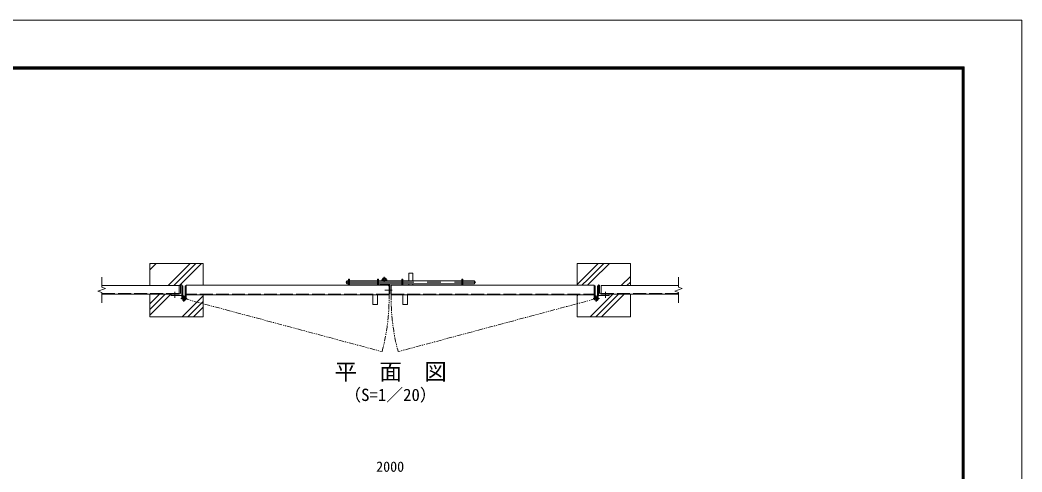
# Model space of a CAD drawing. Units: millimetres at full size; details may follow other scales. Extents: x -4200 to 4200, y -2970 to 2970.
# Drawn here: x -491 to 4200, y 853 to 2970 of the extents above; entities that cross this region are included whole.
import ezdxf
from ezdxf.enums import TextEntityAlignment as Align

# ---------------------------------------------------------------- set-up
doc = ezdxf.new("R2010")
doc.units = ezdxf.units.MM
doc.header["$LTSCALE"] = 10
for name, pattern in [('DASHED', [7.5, 6, -1.5]), ('USER1', [50.8, 31.75, -6.35, 6.35, -6.35]), ('USER2', [5, 2.5, -0.5, 0.5, -0.5, 0.5, -0.5])]:
    doc.linetypes.add(name, pattern=pattern)
doc.layers.add('0-0_D-TTL-TXT', color=7, linetype='Continuous')
for name, color, linetype, lineweight in [('0-1_D-STR1', 1, 'Continuous', 18), ('0-2_D-BMK', 2, 'USER1', 13), ('0-3_D-STR3', 3, 'Continuous', 13), ('0-4_D-STR4', 7, 'Continuous', 18), ('0-5_D-STR-DIM', 7, 'Continuous', 13), ('0-6_D-DCR-HCH', 7, 'Continuous', 13), ('0-B_D-TTL', 7, 'Continuous', 18)]:
    doc.layers.add(name, color=color, linetype=linetype, lineweight=lineweight)
doc.styles.add('ＭＳ ゴシック', font='')
doc.styles.get('ＭＳ ゴシック').set_extended_font_data('MS Gothic')

msp = doc.modelspace()

# ---------------------------------------------------------------- linework, layer by layer
at = {"layer": '0-1_D-STR1'}
for p, q in [((253.99, 1725.85), (-108.01, 1725.85)), ((260.99, 1725.35), (260.99, 1692.35)), ((1236.99, 1727.35), (286.99, 1727.35)), ((286.99, 1727.35), (286.99, 1687.35)), ((1236.99, 1727.35), (1236.99, 1687.35)), ((1246.99, 1727.35), (2196.99, 1727.35)), ((1246.99, 1727.35), (1246.99, 1687.35)), ((2196.99, 1727.35), (2196.99, 1687.35)), ((2222.99, 1725.35), (2222.99, 1692.35)), ((2229.99, 1725.85), (2229.99, 1685.85)), ((2229.99, 1725.85), (2591.99, 1725.85)), ((254.49, 1685.85), (221.49, 1685.85)), ((1231.99, 1682.35), (291.99, 1682.35)), ((1251.99, 1682.35), (2191.99, 1682.35)), ((2229.49, 1685.85), (2262.49, 1685.85)), ((2229.99, 1685.85), (2591.99, 1685.85))]:
    msp.add_line(p, q, dxfattribs=at)
at = {"layer": '0-1_D-STR1', "linetype": 'DASHED'}
for p, q in [((253.99, 1688.85), (-108.01, 1688.85)), ((2229.99, 1688.85), (2591.99, 1688.85)), ((1236.89, 1686.35), (287.09, 1686.35)), ((1247.09, 1686.35), (2196.89, 1686.35))]:
    msp.add_line(p, q, dxfattribs=at)
at = {"layer": '0-1_D-STR1'}
for points in [[(253.99, 1725.85), (253.99, 1685.85), (-108.01, 1685.85)], [(266.99, 1679.85), (266.99, 1729.85), (265.49, 1729.85)], [(2216.99, 1679.85), (2216.99, 1729.85), (2218.49, 1729.85)], [(216.99, 1681.35), (216.99, 1679.85), (266.99, 1679.85)], [(2266.99, 1681.35), (2266.99, 1679.85), (2216.99, 1679.85)]]:
    msp.add_lwpolyline(points, dxfattribs=at)
for centre, radius, start, end in [((254.49, 1692.35), 6.5, 270, 0), ((265.49, 1725.35), 4.5, 90, 180), ((2218.49, 1725.35), 4.5, 360, 90), ((2229.49, 1692.35), 6.5, 180, 270), ((221.49, 1681.35), 4.5, 90, 180), ((2262.49, 1681.35), 4.5, 360, 90)]:
    msp.add_arc(centre, radius, start, end, dxfattribs=at)
at = {"layer": '0-1_D-STR1', "linetype": 'DASHED'}
for centre, start, end in [((291.99, 1687.35), 180, 270), ((1231.99, 1687.35), 270, 0), ((1251.99, 1687.35), 180, 270), ((2191.99, 1687.35), 270, 0)]:
    msp.add_arc(centre, 5, start, end, dxfattribs=at)
at = {"layer": '0-2_D-BMK'}
for p, q in [((1035.15, 1741.35), (1643.9, 1741.35)), ((1201.17, 1753.25), (1227.81, 1753.25)), ((1214.49, 1739.93), (1214.49, 1766.58)), ((233.99, 1697.35), (233.99, 1668.35)), ((1217.13, 1704.85), (1251.74, 1704.85)), ((2249.99, 1697.35), (2249.99, 1668.35)), ((291.85, 1665.15), (262.13, 1665.15)), ((276.99, 1650.29), (276.99, 1680.02)), ((2192.13, 1665.15), (2221.85, 1665.15)), ((2206.99, 1650.29), (2206.99, 1680.02))]:
    msp.add_line(p, q, dxfattribs=at)
at = {"layer": '0-2_D-BMK', "linetype": 'USER2'}
for p, q in [((276.99, 1665.15), (1204.43, 1416.65)), ((2206.99, 1665.15), (1279.55, 1416.65))]:
    msp.add_line(p, q, dxfattribs=at)
for centre, start, end in [((276.99, 1665.15), 345, 1.02644), ((2206.99, 1665.15), 178.97356, 195)]:
    msp.add_arc(centre, 960.15, start, end, dxfattribs=at)
at = {"layer": '0-3_D-STR3'}
for p, q in [((1329.07, 1783.85), (1329.07, 1747.85)), ((1329.07, 1783.85), (1348.07, 1783.85)), ((1348.07, 1783.85), (1348.07, 1747.85)), ((1038.57, 1745.85), (1040.57, 1747.85)), ((1038.57, 1745.85), (1038.57, 1736.85)), ((1038.57, 1736.85), (1040.57, 1734.85)), ((1040.57, 1734.85), (1040.57, 1747.85)), ((1040.57, 1747.85), (1046.99, 1747.85)), ((1046.99, 1727.35), (1046.99, 1756.85)), ((1051.49, 1756.85), (1046.99, 1756.85)), ((1051.49, 1727.35), (1051.49, 1756.85)), ((1051.49, 1747.85), (1182.49, 1747.85)), ((1182.49, 1727.35), (1182.49, 1756.85)), ((1182.49, 1756.85), (1186.99, 1756.85)), ((1186.99, 1756.85), (1186.99, 1727.35)), ((1186.99, 1747.85), (1296.99, 1747.85)), ((1296.99, 1756.85), (1296.99, 1727.35)), ((1301.49, 1756.85), (1296.99, 1756.85)), ((1301.49, 1727.35), (1301.49, 1756.85)), ((1301.49, 1747.85), (1577.49, 1747.85)), ((1577.49, 1727.35), (1577.49, 1756.85)), ((1577.49, 1756.85), (1581.99, 1756.85)), ((1581.99, 1727.35), (1581.99, 1756.85)), ((1581.99, 1747.85), (1636.57, 1747.85)), ((1636.57, 1747.85), (1636.57, 1734.85)), ((1636.57, 1747.85), (1638.57, 1745.85)), ((1638.57, 1736.85), (1636.57, 1734.85)), ((1638.57, 1745.85), (1638.57, 1736.85)), ((267.29, 1665.15), (267.29, 1724.85)), ((282.19, 1665.15), (282.19, 1724.85)), ((282.19, 1724.85), (286.69, 1724.85)), ((286.69, 1665.15), (286.69, 1724.85)), ((1040.57, 1734.85), (1046.99, 1734.85)), ((1051.49, 1734.85), (1182.49, 1734.85)), ((1186.99, 1734.85), (1296.99, 1734.85)), ((1232.99, 1727.35), (1198.99, 1727.35)), ((1199.49, 1734.35), (1199.49, 1731.35)), ((1229.49, 1734.35), (1199.49, 1734.35)), ((1229.49, 1731.35), (1199.49, 1731.35)), ((1199.99, 1734.35), (1199.99, 1734.85)), ((1228.99, 1734.85), (1228.99, 1734.35)), ((1229.49, 1734.35), (1229.49, 1731.35)), ((1236.99, 1723.35), (1236.99, 1689.35)), ((1240.99, 1686.35), (1240.99, 1731.35)), ((1301.49, 1734.85), (1577.49, 1734.85)), ((1329.07, 1727.35), (1329.07, 1734.85)), ((1348.07, 1727.35), (1348.07, 1734.85)), ((1581.99, 1734.85), (1636.57, 1734.85)), ((2197.29, 1665.15), (2197.29, 1724.85)), ((2201.79, 1724.85), (2197.29, 1724.85)), ((2201.79, 1665.15), (2201.79, 1724.85)), ((2216.69, 1665.15), (2216.69, 1724.85)), ((282.19, 1673.34), (279.78, 1669.54)), ((1160.99, 1682.35), (1160.99, 1637.35)), ((1182.99, 1682.35), (1182.99, 1637.35)), ((1240.99, 1686.35), (1239.99, 1686.35)), ((1300.99, 1682.35), (1300.99, 1637.35)), ((1322.99, 1682.35), (1322.99, 1637.35)), ((2201.79, 1673.34), (2204.2, 1669.54)), ((1182.99, 1637.35), (1160.99, 1637.35)), ((1300.99, 1637.35), (1322.99, 1637.35))]:
    msp.add_line(p, q, dxfattribs=at)
for points in [[(271.79, 1673.34), (271.79, 1724.85), (267.29, 1724.85)], [(1240.99, 1731.35), (1195.99, 1731.35), (1195.99, 1730.35)], [(2212.19, 1673.34), (2212.19, 1724.85), (2216.69, 1724.85)]]:
    msp.add_lwpolyline(points, dxfattribs=at)
for centre, radius, start, end in [((1214.49, 1753.25), 9.55, 325.56727, 214.43273), ((1214.49, 1753.25), 8.35, 319.70684, 220.29317), ((1214.49, 1753.25), 8.1, 318.19015, 221.80986), ((1214.49, 1753.25), 6.5, 303.82287, 236.17714), ((1198.99, 1730.35), 3, 180, 270.00011), ((1232.99, 1723.35), 4, 0.00001, 90.00011), ((1239.99, 1689.35), 3, 180, 270), ((276.99, 1665.15), 9.7, 57.58265, 0), ((276.99, 1665.15), 5.2, 57.58265, 0), ((2206.99, 1665.15), 9.7, 180, 122.41735), ((2206.99, 1665.15), 5.2, 180, 122.41735)]:
    msp.add_arc(centre, radius, start, end, dxfattribs=at)
at = {"layer": '0-4_D-STR4'}
for p, q in [((116.99, 1829.85), (366.99, 1829.85)), ((116.99, 1725.85), (116.99, 1829.85)), ((366.99, 1829.85), (366.99, 1727.35)), ((2116.99, 1829.85), (2116.99, 1727.35)), ((2366.99, 1829.85), (2116.99, 1829.85)), ((2366.99, 1725.85), (2366.99, 1829.85)), ((366.99, 1682.35), (366.99, 1579.85)), ((2116.99, 1682.35), (2116.99, 1579.85))]:
    msp.add_line(p, q, dxfattribs=at)
for points in [[(366.99, 1579.85), (116.99, 1579.85), (116.99, 1685.85)], [(2116.99, 1579.85), (2366.99, 1579.85), (2366.99, 1685.85)]]:
    msp.add_lwpolyline(points, dxfattribs=at)
at = {"layer": '0-5_D-STR-DIM'}
for p, q in [((-108.01, 1765.85), (-108.01, 1718.68)), ((2591.99, 1765.85), (2591.99, 1718.68)), ((-125.63, 1699.44), (-90.39, 1712.27)), ((-108.01, 1693.03), (-125.63, 1699.44)), ((-90.39, 1712.27), (-108.01, 1718.68)), ((-108.01, 1693.03), (-108.01, 1645.85)), ((2574.37, 1699.44), (2609.61, 1712.27)), ((2591.99, 1693.03), (2574.37, 1699.44)), ((2609.61, 1712.27), (2591.99, 1718.68)), ((2591.99, 1693.03), (2591.99, 1645.85))]:
    msp.add_line(p, q, dxfattribs=at)
at = {"layer": '0-6_D-DCR-HCH'}
for p, q in [((116.99, 1799.35), (147.5, 1829.85)), ((116.99, 1825.86), (120.98, 1829.85)), ((202.6, 1725.85), (306.6, 1829.85)), ((229.11, 1725.85), (333.11, 1829.85)), ((255.63, 1725.85), (359.63, 1829.85)), ((2188.48, 1749.51), (2268.82, 1829.85)), ((2166.32, 1727.35), (2188.48, 1749.51)), ((2323.92, 1725.85), (2366.99, 1768.93)), ((2350.43, 1725.85), (2366.99, 1742.41)), ((116.99, 1587.22), (215.63, 1685.85)), ((116.99, 1613.73), (189.11, 1685.85)), ((116.99, 1640.25), (162.6, 1685.85)), ((268.73, 1579.85), (366.99, 1678.12)), ((295.24, 1579.85), (366.99, 1651.6)), ((2116.99, 1678.03), (2121.32, 1682.35)), ((2177.92, 1579.85), (2283.92, 1685.85)), ((2204.43, 1579.85), (2310.43, 1685.85)), ((2230.95, 1579.85), (2336.95, 1685.85)), ((321.76, 1579.85), (366.99, 1625.08))]:
    msp.add_line(p, q, dxfattribs=at)
for points in [[(2116.99, 1731.06), (2146.65, 1760.72), (2215.78, 1829.85)], [(2139.8, 1727.35), (2167.57, 1755.12), (2242.3, 1829.85)]]:
    msp.add_lwpolyline(points, dxfattribs=at)
at = {"layer": '0-B_D-TTL', "color": 2}
msp.add_lwpolyline([(-4200, 2970), (4200, 2970), (4200, -2970), (-4200, -2970)], close=True, dxfattribs=at)
at = {"layer": '0-B_D-TTL'}
for points in [[(-3930, 2750), (3930, 2750), (3930, -2750), (-3930, -2750)], [(-3927.5, 2747.5), (3927.5, 2747.5), (3927.5, -2747.5), (-3927.5, -2747.5)], [(-3925, 2745), (3925, 2745), (3925, -2745), (-3925, -2745)], [(-3922.5, 2742.5), (3922.5, 2742.5), (3922.5, -2742.5), (-3922.5, -2742.5)], [(-3920, 2740), (3920, 2740), (3920, -2740), (-3920, -2740)]]:
    msp.add_lwpolyline(points, close=True, dxfattribs=at)

# ---------------------------------------------------------------- texts
at = {"layer": '0-0_D-TTL-TXT', "style": 'ＭＳ ゴシック'}
for s, height, p in [('平\u3000面\u3000図', 76.98, (982.09, 1261.33)), ('（S=1／20）', 57.7, (1027.58, 1168.13))]:
    msp.add_text(s, height=height, dxfattribs=at).set_placement(p, align=Align.BOTTOM_LEFT)
at = {"layer": '0-5_D-STR-DIM', "style": 'ＭＳ ゴシック'}
msp.add_text('2000', height=48.09, dxfattribs=at).set_placement((1176.72, 839.61), align=Align.BOTTOM_LEFT)

doc.saveas('drawing.dxf')
